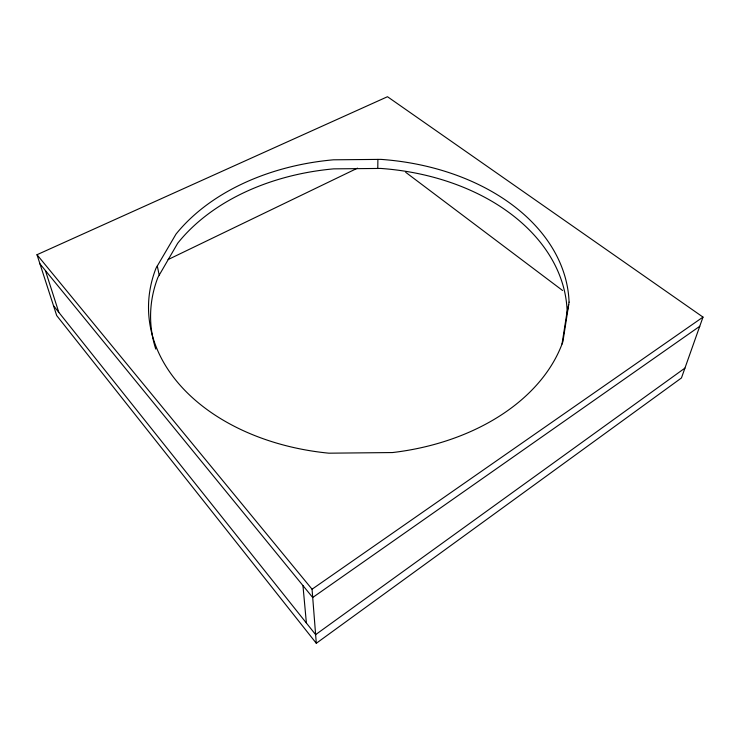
<?xml version="1.0" encoding="UTF-8"?>
<svg xmlns="http://www.w3.org/2000/svg" width="740" height="740" viewBox="0 0 740 740"><rect width="100%" height="100%" fill="white"/><g stroke="black" fill="none" stroke-linecap="round" stroke-linejoin="round"><path stroke-width="1.11" d="M377.789 168.461L377.89 159.405M562.03 344.035L567.136 311.318A208.31 147.898 -0.4 0 0 380.739 168.433L333.74 168.859A208.31 147.898 -0.4 0 0 177.692 243.247L157.916 277.38A208.31 147.898 -0.4 0 0 155.761 349.067M566.766 313.714L568.699 304.519M703 317.099L681.448 377.964L316.304 643.282L56.693 315.564L37 254.717L387.492 96.718L703 317.099L312.058 589.216L316.304 643.282M684.944 368.085L315.629 634.633L53.483 305.657M699.744 326.294L312.706 597.504L39.969 263.884M168.082 259.574L357.513 168.156M405.677 172.291L562.585 290.496M37 254.717L312.058 589.216M45.408 270.544L58.793 312.317M157.296 265.984L159.202 275.16M302.956 585.581L306.388 623.034M569.069 302.124L562.927 341.603A210.317 147.972 -0.4 0 1 392.478 452.556L328.902 453.185A210.317 147.972 -0.4 0 1 156.001 268.204L176.018 234.09A210.317 147.972 -0.4 0 1 333.472 159.812L380.869 159.378A210.317 147.972 -0.4 0 1 569.069 302.124"/></g></svg>
